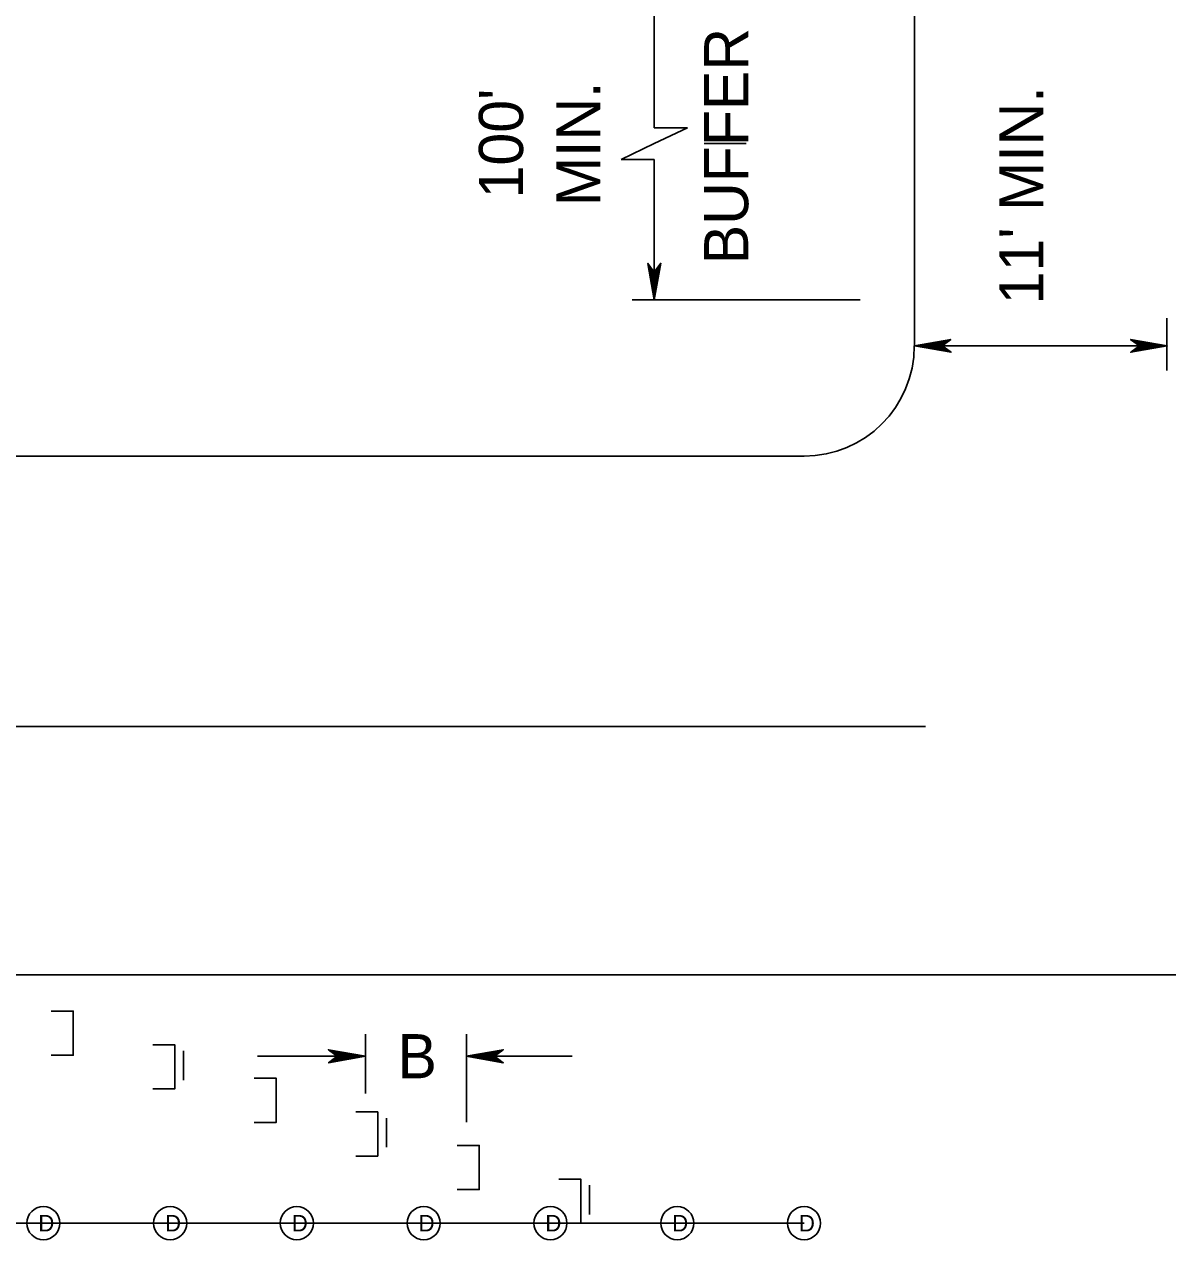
# Model space of a CAD drawing. Extents: x 499945 to 500993, y 499985 to 500645.
# Drawn here: x 500302.2 to 500405.8, y 500298 to 500408.1 of the extents above; entities that cross this region are included whole.
import ezdxf

# ---------------------------------------------------------------- set-up
doc = ezdxf.new("R2010")
doc.units = 0
for name, color, linetype in [('1', 7, 'Continuous'), ('24', 7, 'Continuous'), ('39', 7, 'Continuous'), ('5', 7, 'Continuous'), ('56', 7, 'Continuous'), ('60', 7, 'Continuous')]:
    doc.layers.add(name, color=color, linetype=linetype)

msp = doc.modelspace()

# ---------------------------------------------------------------- linework, layer by layer
at = {"layer": '1'}
for p, q in [((500382.86, 500619.34), (500382.86, 500378.98)), ((500359.3, 500398.74), (500359.3, 500411.46)), ((500362.3, 500398.74), (500359.3, 500398.74)), ((500359.3, 500397.3), (500362.3, 500398.74)), ((500356.3, 500395.86), (500359.3, 500397.3)), ((500359.3, 500395.86), (500356.3, 500395.86)), ((500359.3, 500383.14), (500359.3, 500395.86)), ((500377.96, 500383.14), (500357.3, 500383.14)), ((500027.54, 500368.99), (500372.86, 500368.99)), ((500027.54, 500344.51), (500383.86, 500344.51)), ((500027.54, 500322.03), (500429.82, 500322.03)), ((500027.54, 500299.54), (500372.86, 500299.54))]:
    msp.add_line(p, q, dxfattribs=at)
msp.add_arc((500372.86, 500378.98), 9.99, 270, 0, dxfattribs=at)
at = {"layer": '24'}
for points in [[(500359.3, 500383.14), (500359.89, 500386.46), (500359.3, 500385.67), (500358.72, 500386.45), (500359.3, 500383.14), (500359.29, 500383.36), (500359.84, 500386.37), (500359.29, 500385.61), (500358.77, 500386.31), (500359.28, 500383.48), (500359.3, 500383.59), (500359.76, 500386.17), (500359.29, 500385.59), (500358.84, 500386.19), (500359.3, 500383.64), (500359.28, 500383.75), (500359.69, 500386.01), (500359.3, 500385.57), (500358.9, 500386.01), (500359.28, 500384.07), (500359.28, 500384.26), (500359.61, 500385.84), (500359.31, 500385.53), (500358.98, 500385.86), (500359.3, 500384.29), (500359.31, 500384.47), (500359.51, 500385.66), (500359.28, 500385.43), (500359.06, 500385.68), (500359.3, 500384.63), (500359.32, 500384.8), (500359.45, 500385.51), (500359.29, 500385.4), (500359.12, 500385.59), (500359.3, 500384.89), (500359.41, 500385.35), (500359.28, 500385.29), (500359.16, 500385.49), (500359.28, 500385.01), (500359.36, 500385.31), (500359.26, 500385.18), (500359.2, 500385.33), (500359.29, 500385.18), (500359.31, 500385.26)], [(500382.86, 500378.98), (500386.18, 500378.4), (500385.39, 500378.98), (500386.16, 500379.56), (500382.86, 500378.98), (500383.08, 500378.99), (500386.09, 500378.44), (500385.32, 500378.99), (500386.03, 500379.52), (500383.2, 500379), (500383.31, 500378.98), (500385.89, 500378.52), (500385.31, 500378.99), (500385.9, 500379.44), (500383.36, 500378.98), (500383.47, 500379), (500385.72, 500378.59), (500385.28, 500378.98), (500385.73, 500379.39), (500383.79, 500379), (500383.98, 500379), (500385.55, 500378.68), (500385.25, 500378.97), (500385.58, 500379.3), (500384.01, 500378.98), (500384.19, 500378.97), (500385.37, 500378.77), (500385.15, 500379), (500385.39, 500379.23), (500384.35, 500378.98), (500384.52, 500378.97), (500385.23, 500378.83), (500385.11, 500378.99), (500385.31, 500379.17), (500384.6, 500378.98), (500385.07, 500378.87), (500385, 500379), (500385.21, 500379.13), (500384.72, 500379), (500385.03, 500378.92), (500384.9, 500379.02), (500385.04, 500379.08), (500384.9, 500378.99), (500384.98, 500378.97)], [(500405.77, 500378.98), (500402.45, 500379.57), (500403.24, 500378.98), (500402.46, 500378.4), (500405.77, 500378.98), (500405.55, 500378.98), (500402.54, 500379.53), (500403.3, 500378.98), (500402.6, 500378.45), (500405.43, 500378.97), (500405.32, 500378.98), (500402.74, 500379.44), (500403.32, 500378.98), (500402.73, 500378.53), (500405.27, 500378.98), (500405.16, 500378.97), (500402.91, 500379.37), (500403.34, 500378.98), (500402.9, 500378.58), (500404.84, 500378.97), (500404.65, 500378.97), (500403.07, 500379.29), (500403.38, 500378.99), (500403.05, 500378.66), (500404.62, 500378.98), (500404.44, 500378.99), (500403.25, 500379.2), (500403.48, 500378.97), (500403.23, 500378.74), (500404.28, 500378.98), (500404.11, 500379), (500403.4, 500379.14), (500403.51, 500378.98), (500403.32, 500378.8), (500404.02, 500378.98), (500403.56, 500379.09), (500403.63, 500378.97), (500403.42, 500378.84), (500403.91, 500378.97), (500403.6, 500379.04), (500403.73, 500378.94), (500403.58, 500378.88), (500403.73, 500378.98), (500403.65, 500378.99)], [(500333.13, 500314.66), (500329.78, 500315.25), (500330.58, 500314.66), (500329.8, 500314.07), (500333.13, 500314.66), (500332.91, 500314.65), (500329.87, 500315.2), (500330.64, 500314.65), (500329.93, 500314.12), (500332.79, 500314.64), (500332.68, 500314.66), (500330.08, 500315.12), (500330.66, 500314.65), (500330.06, 500314.19), (500332.62, 500314.66), (500332.51, 500314.64), (500330.24, 500315.05), (500330.68, 500314.66), (500330.23, 500314.25), (500332.19, 500314.64), (500332, 500314.64), (500330.41, 500314.97), (500330.72, 500314.67), (500330.39, 500314.33), (500331.97, 500314.66), (500331.79, 500314.67), (500330.59, 500314.87), (500330.82, 500314.64), (500330.57, 500314.41), (500331.62, 500314.66), (500331.45, 500314.67), (500330.74, 500314.81), (500330.85, 500314.65), (500330.66, 500314.47), (500331.37, 500314.66), (500330.9, 500314.77), (500330.97, 500314.64), (500330.76, 500314.51), (500331.25, 500314.64), (500330.94, 500314.72), (500331.07, 500314.62), (500330.92, 500314.56), (500331.07, 500314.65), (500330.99, 500314.67)], [(500342.27, 500314.66), (500345.62, 500314.06), (500344.82, 500314.66), (500345.61, 500315.24), (500342.27, 500314.66), (500342.5, 500314.66), (500345.53, 500314.11), (500344.76, 500314.66), (500345.47, 500315.19), (500342.62, 500314.67), (500342.73, 500314.66), (500345.33, 500314.19), (500344.74, 500314.66), (500345.34, 500315.12), (500342.78, 500314.66), (500342.89, 500314.67), (500345.16, 500314.26), (500344.72, 500314.66), (500345.17, 500315.06), (500343.21, 500314.67), (500343.4, 500314.67), (500344.99, 500314.35), (500344.68, 500314.65), (500345.02, 500314.98), (500343.44, 500314.66), (500343.61, 500314.65), (500344.81, 500314.44), (500344.58, 500314.67), (500344.83, 500314.9), (500343.78, 500314.66), (500343.95, 500314.64), (500344.67, 500314.5), (500344.55, 500314.66), (500344.74, 500314.84), (500344.03, 500314.66), (500344.5, 500314.54), (500344.44, 500314.67), (500344.64, 500314.8), (500344.15, 500314.67), (500344.46, 500314.6), (500344.33, 500314.7), (500344.48, 500314.76), (500344.33, 500314.66), (500344.41, 500314.65)]]:
    msp.add_lwpolyline(points, dxfattribs=at)
at = {"layer": '39'}
msp.add_line((500405.73, 500381.5), (500405.73, 500376.74), dxfattribs=at)
at = {"layer": '5'}
for p, q in [((500367.63, 500397.3), (500363.81, 500397.3)), ((500382.86, 500378.98), (500405.73, 500378.98)), ((500333.13, 500311.28), (500333.13, 500316.65)), ((500342.28, 500308.68), (500342.28, 500316.65)), ((500323.36, 500314.66), (500333.13, 500314.66)), ((500342.27, 500314.66), (500351.85, 500314.66))]:
    msp.add_line(p, q, dxfattribs=at)
at = {"layer": '56'}
for p, q in [((500316.66, 500312.49), (500316.66, 500315.14)), ((500335.05, 500306.41), (500335.05, 500309.06)), ((500353.44, 500300.33), (500353.44, 500302.98))]:
    msp.add_line(p, q, dxfattribs=at)
for points in [[(500304.67, 500314.74), (500306.67, 500314.74), (500306.67, 500316.74), (500306.67, 500318.74), (500304.67, 500318.74)], [(500313.86, 500311.7), (500315.86, 500311.7), (500315.86, 500313.7), (500315.86, 500315.7), (500313.86, 500315.7)], [(500323.06, 500308.66), (500325.06, 500308.66), (500325.06, 500310.66), (500325.06, 500312.66), (500323.06, 500312.66)], [(500332.25, 500305.62), (500334.25, 500305.62), (500334.25, 500307.62), (500334.25, 500309.62), (500332.25, 500309.62)], [(500341.45, 500302.58), (500343.45, 500302.58), (500343.45, 500304.58), (500343.45, 500306.58), (500341.45, 500306.58)], [(500350.64, 500299.54), (500352.64, 500299.54), (500352.64, 500301.54), (500352.64, 500303.54), (500350.64, 500303.54)], [(500350.64, 500299.54), (500352.64, 500299.54), (500352.64, 500301.54), (500352.64, 500303.54), (500350.64, 500303.54)]]:
    msp.add_lwpolyline(points, dxfattribs=at)
for centre in [(500303.96, 500299.54), (500315.44, 500299.54), (500326.92, 500299.54), (500338.41, 500299.54), (500349.89, 500299.54), (500361.38, 500299.54), (500372.86, 500299.54)]:
    msp.add_circle(centre, 1.5, dxfattribs=at)
at = {"layer": '60'}
for centre in [(500303.96, 500299.54), (500315.44, 500299.54), (500326.92, 500299.54), (500338.41, 500299.54), (500349.89, 500299.54), (500361.38, 500299.54), (500372.86, 500299.54)]:
    msp.add_circle(centre, 1.5, dxfattribs=at)

# ---------------------------------------------------------------- texts
at = {"layer": '1'}
for s, p in [('BUFFER', (500367.81, 500386.37)), ("100'", (500347.41, 500392.33)), ('MIN.', (500354.41, 500391.63))]:
    msp.add_text(s, height=4, rotation=90, dxfattribs=at).set_placement(p)
at = {"layer": '5'}
msp.add_text("11' MIN.", height=4, rotation=90, dxfattribs=at).set_placement((500394.54, 500382.74))
msp.add_text('B', height=4, dxfattribs=at).set_placement((500336.04, 500312.66))
at = {"layer": '56'}
for p in [(500303.5, 500298.79), (500314.98, 500298.79), (500326.46, 500298.79), (500337.95, 500298.79), (500349.43, 500298.79), (500360.92, 500298.79), (500372.4, 500298.79)]:
    msp.add_text('D', height=1.5, dxfattribs=at).set_placement(p)

doc.saveas('drawing.dxf')
